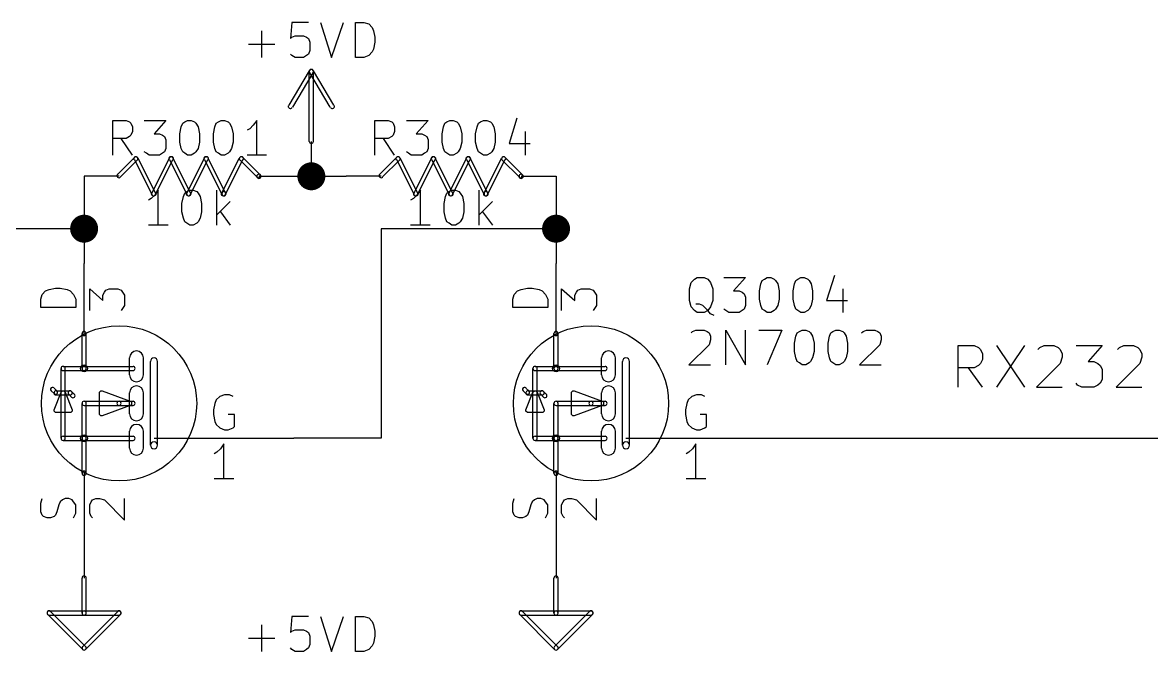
# Model space of a CAD drawing. Extents: x 10 to 287, y -200 to -10.
# Drawn here: x 35.86 to 76.87, y -123.95 to -101.09 of the extents above; entities that cross this region are included whole.
import ezdxf

# ---------------------------------------------------------------- set-up
doc = ezdxf.new("R2010")
doc.units = 0
doc.header["$MEASUREMENT"] = 0

msp = doc.modelspace()

# ---------------------------------------------------------------- linework, layer by layer
at = {"layer": 'Brown 2'}
for p, q in [((69.85, -114.351), (69.85, -112.827)), ((69.85, -112.827), (70.4342, -112.827)), ((70.4342, -112.827), (70.5866, -112.903)), ((70.5866, -112.903), (70.6628, -112.979)), ((70.6628, -112.979), (70.739, -113.132)), ((70.739, -113.132), (70.739, -113.335)), ((71.247, -112.827), (72.263, -114.351)), ((72.263, -112.827), (71.247, -114.351)), ((72.7456, -112.979), (72.8218, -112.903)), ((72.8218, -112.903), (72.9742, -112.827)), ((72.9742, -112.827), (73.3298, -112.827)), ((73.3298, -112.827), (73.4822, -112.903)), ((73.4822, -112.903), (73.5584, -112.979)), ((73.5584, -112.979), (73.6346, -113.132)), ((73.6346, -113.132), (73.6346, -113.259)), ((74.1426, -112.827), (75.0824, -112.827)), ((75.0824, -112.827), (74.5744, -113.411)), ((75.6412, -112.979), (75.7174, -112.903)), ((75.7174, -112.903), (75.8698, -112.827)), ((75.8698, -112.827), (76.2254, -112.827)), ((76.2254, -112.827), (76.3778, -112.903)), ((76.3778, -112.903), (76.454, -112.979)), ((76.454, -112.979), (76.5302, -113.132)), ((76.5302, -113.132), (76.5302, -113.259)), ((70.5866, -113.563), (70.4342, -113.64)), ((70.6628, -113.487), (70.5866, -113.563)), ((70.739, -113.335), (70.6628, -113.487)), ((73.5584, -113.487), (72.6948, -114.351)), ((73.6346, -113.259), (73.5584, -113.487)), ((74.5744, -113.411), (74.7776, -113.411)), ((74.7776, -113.411), (74.93, -113.487)), ((74.93, -113.487), (75.0062, -113.563)), ((75.0062, -113.563), (75.0824, -113.69)), ((76.454, -113.487), (75.5904, -114.351)), ((76.5302, -113.259), (76.454, -113.487)), ((70.4342, -113.64), (69.85, -113.64)), ((70.739, -114.351), (70.231, -113.64)), ((75.0824, -113.69), (75.0824, -114.071)), ((72.6948, -114.351), (73.6346, -114.351)), ((74.1934, -114.275), (74.1426, -114.198)), ((74.3458, -114.351), (74.1934, -114.275)), ((74.7776, -114.351), (74.3458, -114.351)), ((74.93, -114.275), (74.7776, -114.351)), ((75.0062, -114.198), (74.93, -114.275)), ((75.0824, -114.071), (75.0062, -114.198)), ((75.5904, -114.351), (76.5302, -114.351))]:
    msp.add_line(p, q, dxfattribs=at)
at = {"layer": 'Cyan 2'}
for p, q in [((45.6438, -101.092), (45.593, -101.676)), ((46.2534, -101.092), (45.6438, -101.092)), ((46.6852, -101.092), (47.0916, -102.362)), ((47.0916, -102.362), (47.5234, -101.092)), ((47.9552, -102.362), (47.9552, -101.092)), ((47.9552, -101.092), (48.26, -101.092)), ((48.26, -101.092), (48.4378, -101.143)), ((48.4378, -101.143), (48.5648, -101.27)), ((48.5648, -101.27), (48.6156, -101.397)), ((44.5516, -102.362), (44.5516, -101.397)), ((45.593, -101.676), (45.6438, -101.625)), ((45.6438, -101.625), (45.7708, -101.575)), ((45.7708, -101.575), (46.0756, -101.575)), ((46.0756, -101.575), (46.1772, -101.625)), ((46.1772, -101.625), (46.2534, -101.676)), ((46.2534, -101.676), (46.3042, -101.803)), ((48.6156, -101.397), (48.6664, -101.625)), ((48.6664, -101.625), (48.6664, -101.803)), ((44.069, -101.879), (45.0342, -101.879)), ((46.3042, -102.108), (46.2534, -102.235)), ((46.3042, -101.803), (46.3042, -102.108)), ((48.6156, -102.057), (48.5648, -102.159)), ((48.6664, -101.803), (48.6156, -102.057)), ((45.6438, -102.286), (45.593, -102.235)), ((45.7708, -102.362), (45.6438, -102.286)), ((46.0756, -102.362), (45.7708, -102.362)), ((46.1772, -102.286), (46.0756, -102.362)), ((46.2534, -102.235), (46.1772, -102.286)), ((48.26, -102.362), (47.9552, -102.362)), ((48.4378, -102.286), (48.26, -102.362)), ((48.5648, -102.159), (48.4378, -102.286)), ((39.1414, -105.918), (39.1414, -104.648)), ((39.1414, -104.648), (39.624, -104.648)), ((39.624, -104.648), (39.751, -104.699)), ((39.751, -104.699), (39.8018, -104.75)), ((39.8018, -104.75), (39.8526, -104.877)), ((39.8526, -104.877), (39.8526, -105.054)), ((40.2844, -104.648), (41.0718, -104.648)), ((41.0718, -104.648), (40.64, -105.131)), ((41.5798, -105.131), (41.6306, -104.877)), ((41.6306, -104.877), (41.6814, -104.75)), ((41.6814, -104.75), (41.7576, -104.699)), ((41.7576, -104.699), (41.8592, -104.648)), ((41.8592, -104.648), (41.9862, -104.648)), ((41.9862, -104.648), (42.1132, -104.699)), ((42.1132, -104.699), (42.164, -104.75)), ((42.164, -104.75), (42.2402, -104.877)), ((42.2402, -104.877), (42.291, -105.131)), ((42.799, -105.131), (42.8498, -104.877)), ((42.8498, -104.877), (42.9006, -104.75)), ((42.9006, -104.75), (42.9768, -104.699)), ((42.9768, -104.699), (43.0784, -104.648)), ((43.0784, -104.648), (43.2054, -104.648)), ((43.2054, -104.648), (43.3324, -104.699)), ((43.3324, -104.699), (43.3832, -104.75)), ((43.3832, -104.75), (43.4594, -104.877)), ((43.4594, -104.877), (43.5102, -105.131)), ((44.1198, -104.953), (44.0182, -105.004)), ((44.2468, -104.826), (44.1198, -104.953)), ((44.3738, -104.648), (44.2468, -104.826)), ((44.3738, -105.918), (44.3738, -104.648)), ((48.6664, -105.918), (48.6664, -104.648)), ((48.6664, -104.648), (49.149, -104.648)), ((49.149, -104.648), (49.276, -104.699)), ((49.276, -104.699), (49.3268, -104.75)), ((49.3268, -104.75), (49.3776, -104.877)), ((49.3776, -104.877), (49.3776, -105.054)), ((49.8094, -104.648), (50.5968, -104.648)), ((50.5968, -104.648), (50.165, -105.131)), ((51.1048, -105.131), (51.1556, -104.877)), ((51.1556, -104.877), (51.2064, -104.75)), ((51.2064, -104.75), (51.2826, -104.699)), ((51.2826, -104.699), (51.3842, -104.648)), ((51.3842, -104.648), (51.5112, -104.648)), ((51.5112, -104.648), (51.6382, -104.699)), ((51.6382, -104.699), (51.689, -104.75)), ((51.689, -104.75), (51.7652, -104.877)), ((51.7652, -104.877), (51.816, -105.131)), ((52.324, -105.131), (52.3748, -104.877)), ((52.3748, -104.877), (52.4256, -104.75)), ((52.4256, -104.75), (52.5018, -104.699)), ((52.5018, -104.699), (52.6034, -104.648)), ((52.6034, -104.648), (52.7304, -104.648)), ((52.7304, -104.648), (52.8574, -104.699)), ((52.8574, -104.699), (52.9082, -104.75)), ((52.9082, -104.75), (52.9844, -104.877)), ((52.9844, -104.877), (53.0352, -105.131)), ((53.8226, -104.572), (53.5432, -105.486)), ((39.624, -105.308), (39.1414, -105.308)), ((39.8526, -105.918), (39.4462, -105.308)), ((39.751, -105.232), (39.624, -105.308)), ((39.8018, -105.181), (39.751, -105.232)), ((39.8526, -105.054), (39.8018, -105.181)), ((40.64, -105.131), (40.8432, -105.131)), ((40.8432, -105.131), (40.9448, -105.181)), ((40.9448, -105.181), (41.021, -105.232)), ((41.021, -105.232), (41.0718, -105.359)), ((41.0718, -105.359), (41.0718, -105.664)), ((41.5798, -105.435), (41.5798, -105.131)), ((42.291, -105.131), (42.291, -105.435)), ((42.799, -105.435), (42.799, -105.131)), ((43.5102, -105.131), (43.5102, -105.435)), ((49.149, -105.308), (48.6664, -105.308)), ((49.3776, -105.918), (48.9712, -105.308)), ((49.276, -105.232), (49.149, -105.308)), ((49.3268, -105.181), (49.276, -105.232)), ((49.3776, -105.054), (49.3268, -105.181)), ((50.165, -105.131), (50.3682, -105.131)), ((50.3682, -105.131), (50.4698, -105.181)), ((50.4698, -105.181), (50.546, -105.232)), ((50.546, -105.232), (50.5968, -105.359)), ((50.5968, -105.359), (50.5968, -105.664)), ((51.1048, -105.435), (51.1048, -105.131)), ((51.816, -105.131), (51.816, -105.435)), ((52.324, -105.435), (52.324, -105.131)), ((53.0352, -105.131), (53.0352, -105.435)), ((54.1274, -105.054), (54.1274, -105.918)), ((40.3606, -105.842), (40.2844, -105.791)), ((41.021, -105.791), (40.9448, -105.842)), ((41.0718, -105.664), (41.021, -105.791)), ((41.6306, -105.664), (41.5798, -105.435)), ((41.6814, -105.791), (41.6306, -105.664)), ((41.7576, -105.842), (41.6814, -105.791)), ((42.164, -105.791), (42.1132, -105.842)), ((42.2402, -105.664), (42.164, -105.791)), ((42.291, -105.435), (42.2402, -105.664)), ((42.8498, -105.664), (42.799, -105.435)), ((42.9006, -105.791), (42.8498, -105.664)), ((42.9768, -105.842), (42.9006, -105.791)), ((43.3832, -105.791), (43.3324, -105.842)), ((43.4594, -105.664), (43.3832, -105.791)), ((43.5102, -105.435), (43.4594, -105.664)), ((49.8856, -105.842), (49.8094, -105.791)), ((50.546, -105.791), (50.4698, -105.842)), ((50.5968, -105.664), (50.546, -105.791)), ((51.1556, -105.664), (51.1048, -105.435)), ((51.2064, -105.791), (51.1556, -105.664)), ((51.2826, -105.842), (51.2064, -105.791)), ((51.689, -105.791), (51.6382, -105.842)), ((51.7652, -105.664), (51.689, -105.791)), ((51.816, -105.435), (51.7652, -105.664)), ((52.3748, -105.664), (52.324, -105.435)), ((52.4256, -105.791), (52.3748, -105.664)), ((52.5018, -105.842), (52.4256, -105.791)), ((52.9082, -105.791), (52.8574, -105.842)), ((52.9844, -105.664), (52.9082, -105.791)), ((53.0352, -105.435), (52.9844, -105.664)), ((53.5432, -105.486), (54.3052, -105.486)), ((40.4622, -105.918), (40.3606, -105.842)), ((40.8432, -105.918), (40.4622, -105.918)), ((40.9448, -105.842), (40.8432, -105.918)), ((41.8592, -105.918), (41.7576, -105.842)), ((41.9862, -105.918), (41.8592, -105.918)), ((42.1132, -105.842), (41.9862, -105.918)), ((43.0784, -105.918), (42.9768, -105.842)), ((43.2054, -105.918), (43.0784, -105.918)), ((43.3324, -105.842), (43.2054, -105.918)), ((44.7294, -105.918), (44.0182, -105.918)), ((49.9872, -105.918), (49.8856, -105.842)), ((50.3682, -105.918), (49.9872, -105.918)), ((50.4698, -105.842), (50.3682, -105.918)), ((51.3842, -105.918), (51.2826, -105.842)), ((51.5112, -105.918), (51.3842, -105.918)), ((51.6382, -105.842), (51.5112, -105.918)), ((52.6034, -105.918), (52.5018, -105.842)), ((52.7304, -105.918), (52.6034, -105.918)), ((52.8574, -105.842), (52.7304, -105.918)), ((40.6654, -107.366), (40.5384, -107.493)), ((40.7924, -107.188), (40.6654, -107.366)), ((40.7924, -108.458), (40.7924, -107.188)), ((41.656, -107.671), (41.7068, -107.417)), ((41.7068, -107.417), (41.7576, -107.29)), ((41.7576, -107.29), (41.8338, -107.239)), ((41.8338, -107.239), (41.9354, -107.188)), ((41.9354, -107.188), (42.0624, -107.188)), ((42.0624, -107.188), (42.1894, -107.239)), ((42.1894, -107.239), (42.2402, -107.29)), ((42.2402, -107.29), (42.3164, -107.417)), ((42.3164, -107.417), (42.3672, -107.671)), ((42.926, -108.458), (42.926, -107.188)), ((50.1904, -107.366), (50.0634, -107.493)), ((50.3174, -107.188), (50.1904, -107.366)), ((50.3174, -108.458), (50.3174, -107.188)), ((51.181, -107.671), (51.2318, -107.417)), ((51.2318, -107.417), (51.2826, -107.29)), ((51.2826, -107.29), (51.3588, -107.239)), ((51.3588, -107.239), (51.4604, -107.188)), ((51.4604, -107.188), (51.5874, -107.188)), ((51.5874, -107.188), (51.7144, -107.239)), ((51.7144, -107.239), (51.7652, -107.29)), ((51.7652, -107.29), (51.8414, -107.417)), ((51.8414, -107.417), (51.8922, -107.671)), ((52.451, -108.458), (52.451, -107.188)), ((40.5384, -107.493), (40.4368, -107.544)), ((41.656, -107.975), (41.656, -107.671)), ((42.3672, -107.671), (42.3672, -107.975)), ((43.4086, -107.594), (42.926, -108.077)), ((50.0634, -107.493), (49.9618, -107.544)), ((51.181, -107.975), (51.181, -107.671)), ((51.8922, -107.671), (51.8922, -107.975)), ((52.9336, -107.594), (52.451, -108.077)), ((41.7068, -108.204), (41.656, -107.975)), ((41.7576, -108.331), (41.7068, -108.204)), ((42.3164, -108.204), (42.2402, -108.331)), ((42.3672, -107.975), (42.3164, -108.204)), ((43.053, -107.975), (43.4086, -108.458)), ((51.2318, -108.204), (51.181, -107.975)), ((51.2826, -108.331), (51.2318, -108.204)), ((51.8414, -108.204), (51.7652, -108.331)), ((51.8922, -107.975), (51.8414, -108.204)), ((52.578, -107.975), (52.9336, -108.458)), ((41.148, -108.458), (40.4368, -108.458)), ((41.8338, -108.382), (41.7576, -108.331)), ((41.9354, -108.458), (41.8338, -108.382)), ((42.0624, -108.458), (41.9354, -108.458)), ((42.1894, -108.382), (42.0624, -108.458)), ((42.2402, -108.331), (42.1894, -108.382)), ((50.673, -108.458), (49.9618, -108.458)), ((51.3588, -108.382), (51.2826, -108.331)), ((51.4604, -108.458), (51.3588, -108.382)), ((51.5874, -108.458), (51.4604, -108.458)), ((51.7144, -108.382), (51.5874, -108.458)), ((51.7652, -108.331), (51.7144, -108.382)), ((65.3542, -110.287), (65.0748, -111.201)), ((60.0964, -110.769), (60.1472, -110.541)), ((60.1472, -110.541), (60.2742, -110.414)), ((60.2742, -110.414), (60.3758, -110.363)), ((60.3758, -110.363), (60.6298, -110.363)), ((60.6298, -110.363), (60.7568, -110.414)), ((60.7568, -110.414), (60.8584, -110.541)), ((60.8584, -110.541), (60.9346, -110.769)), ((61.341, -110.363), (62.1284, -110.363)), ((62.1284, -110.363), (61.6966, -110.846)), ((62.6364, -110.846), (62.6872, -110.592)), ((62.6872, -110.592), (62.738, -110.465)), ((62.738, -110.465), (62.8142, -110.414)), ((62.8142, -110.414), (62.9158, -110.363)), ((62.9158, -110.363), (63.0428, -110.363)), ((63.0428, -110.363), (63.1698, -110.414)), ((63.1698, -110.414), (63.2206, -110.465)), ((63.2206, -110.465), (63.2968, -110.592)), ((63.2968, -110.592), (63.3476, -110.846)), ((63.8556, -110.846), (63.9064, -110.592)), ((63.9064, -110.592), (63.9572, -110.465)), ((63.9572, -110.465), (64.0334, -110.414)), ((64.0334, -110.414), (64.135, -110.363)), ((64.135, -110.363), (64.262, -110.363)), ((64.262, -110.363), (64.389, -110.414)), ((64.389, -110.414), (64.4398, -110.465)), ((64.4398, -110.465), (64.516, -110.592)), ((64.516, -110.592), (64.5668, -110.846)), ((36.5252, -111.15), (36.576, -110.973)), ((36.576, -110.973), (36.703, -110.846)), ((36.703, -110.846), (36.83, -110.795)), ((36.83, -110.795), (37.0586, -110.744)), ((37.0586, -110.744), (37.2364, -110.744)), ((37.2364, -110.744), (37.4904, -110.795)), ((37.4904, -110.795), (37.592, -110.846)), ((37.592, -110.846), (37.719, -110.973)), ((37.719, -110.973), (37.7952, -111.15)), ((53.6702, -111.15), (53.721, -110.973)), ((53.721, -110.973), (53.848, -110.846)), ((53.848, -110.846), (53.975, -110.795)), ((53.975, -110.795), (54.2036, -110.744)), ((54.2036, -110.744), (54.3814, -110.744)), ((54.3814, -110.744), (54.6354, -110.795)), ((54.6354, -110.795), (54.737, -110.846)), ((54.737, -110.846), (54.864, -110.973)), ((54.864, -110.973), (54.9402, -111.15)), ((60.0964, -111.201), (60.0964, -110.769)), ((60.9346, -110.769), (60.9346, -111.201)), ((61.6966, -110.846), (61.8998, -110.846)), ((61.8998, -110.846), (62.0014, -110.896)), ((62.0014, -110.896), (62.0776, -110.947)), ((62.0776, -110.947), (62.1284, -111.074)), ((62.1284, -111.074), (62.1284, -111.379)), ((62.6364, -111.15), (62.6364, -110.846)), ((63.3476, -110.846), (63.3476, -111.15)), ((63.8556, -111.15), (63.8556, -110.846)), ((64.5668, -110.846), (64.5668, -111.15)), ((65.659, -110.769), (65.659, -111.633)), ((36.5252, -111.455), (36.5252, -111.15)), ((37.7952, -111.455), (36.5252, -111.455)), ((37.7952, -111.15), (37.7952, -111.455)), ((53.6702, -111.455), (53.6702, -111.15)), ((54.9402, -111.455), (53.6702, -111.455)), ((54.9402, -111.15), (54.9402, -111.455)), ((60.1472, -111.43), (60.0964, -111.201)), ((60.2742, -111.557), (60.1472, -111.43)), ((60.452, -111.328), (60.325, -111.328)), ((60.579, -111.379), (60.452, -111.328)), ((60.7568, -111.557), (60.579, -111.379)), ((60.8584, -111.43), (60.7568, -111.557)), ((60.9346, -111.201), (60.8584, -111.43)), ((61.4172, -111.557), (61.341, -111.506)), ((62.0776, -111.506), (62.0014, -111.557)), ((62.1284, -111.379), (62.0776, -111.506)), ((62.6872, -111.379), (62.6364, -111.15)), ((62.738, -111.506), (62.6872, -111.379)), ((62.8142, -111.557), (62.738, -111.506)), ((63.2206, -111.506), (63.1698, -111.557)), ((63.2968, -111.379), (63.2206, -111.506)), ((63.3476, -111.15), (63.2968, -111.379)), ((63.9064, -111.379), (63.8556, -111.15)), ((63.9572, -111.506), (63.9064, -111.379)), ((64.0334, -111.557), (63.9572, -111.506)), ((64.4398, -111.506), (64.389, -111.557)), ((64.516, -111.379), (64.4398, -111.506)), ((64.5668, -111.15), (64.516, -111.379)), ((65.0748, -111.201), (65.8368, -111.201)), ((60.3758, -111.633), (60.2742, -111.557)), ((60.6298, -111.633), (60.3758, -111.633)), ((60.7568, -111.557), (60.6298, -111.633)), ((60.8584, -111.684), (60.7568, -111.557)), ((60.9854, -111.735), (60.8584, -111.684)), ((61.5188, -111.633), (61.4172, -111.557)), ((61.8998, -111.633), (61.5188, -111.633)), ((62.0014, -111.557), (61.8998, -111.633)), ((62.9158, -111.633), (62.8142, -111.557)), ((63.0428, -111.633), (62.9158, -111.633)), ((63.1698, -111.557), (63.0428, -111.633)), ((64.135, -111.633), (64.0334, -111.557)), ((64.262, -111.633), (64.135, -111.633)), ((64.389, -111.557), (64.262, -111.633)), ((60.1472, -112.37), (60.198, -112.319)), ((60.198, -112.319), (60.325, -112.268)), ((60.325, -112.268), (60.6298, -112.268)), ((60.6298, -112.268), (60.7314, -112.319)), ((60.7314, -112.319), (60.8076, -112.37)), ((61.4172, -113.538), (61.4172, -112.268)), ((61.4172, -112.268), (62.1284, -113.538)), ((62.1284, -113.538), (62.1284, -112.268)), ((62.611, -112.268), (63.4492, -112.268)), ((63.4492, -112.268), (62.9158, -113.538)), ((64.008, -112.37), (64.0842, -112.319)), ((64.0842, -112.319), (64.1858, -112.268)), ((64.1858, -112.268), (64.3128, -112.268)), ((64.3128, -112.268), (64.4398, -112.319)), ((64.4398, -112.319), (64.4906, -112.37)), ((65.2272, -112.37), (65.3034, -112.319)), ((65.3034, -112.319), (65.405, -112.268)), ((65.405, -112.268), (65.532, -112.268)), ((65.532, -112.268), (65.659, -112.319)), ((65.659, -112.319), (65.7098, -112.37)), ((66.3448, -112.37), (66.3956, -112.319)), ((66.3956, -112.319), (66.5226, -112.268)), ((66.5226, -112.268), (66.8274, -112.268)), ((66.8274, -112.268), (66.929, -112.319)), ((66.929, -112.319), (67.0052, -112.37)), ((60.8076, -112.37), (60.8584, -112.497)), ((60.8584, -112.624), (60.8076, -112.801)), ((60.8584, -112.497), (60.8584, -112.624)), ((63.9064, -112.751), (63.9572, -112.497)), ((63.9064, -113.055), (63.9064, -112.751)), ((63.9572, -112.497), (64.008, -112.37)), ((64.4906, -112.37), (64.5668, -112.497)), ((64.5668, -112.497), (64.6176, -112.751)), ((64.6176, -112.751), (64.6176, -113.055)), ((65.1256, -112.751), (65.1764, -112.497)), ((65.1256, -113.055), (65.1256, -112.751)), ((65.1764, -112.497), (65.2272, -112.37)), ((65.7098, -112.37), (65.786, -112.497)), ((65.786, -112.497), (65.8368, -112.751)), ((65.8368, -112.751), (65.8368, -113.055)), ((67.0052, -112.37), (67.056, -112.497)), ((67.056, -112.624), (67.0052, -112.801)), ((67.056, -112.497), (67.056, -112.624)), ((60.8076, -112.801), (60.071, -113.538)), ((63.9572, -113.284), (63.9064, -113.055)), ((64.6176, -113.055), (64.5668, -113.284)), ((65.1764, -113.284), (65.1256, -113.055)), ((65.8368, -113.055), (65.786, -113.284)), ((67.0052, -112.801), (66.2686, -113.538)), ((60.071, -113.538), (60.8584, -113.538)), ((64.008, -113.411), (63.9572, -113.284)), ((64.0842, -113.462), (64.008, -113.411)), ((64.1858, -113.538), (64.0842, -113.462)), ((64.3128, -113.538), (64.1858, -113.538)), ((64.4398, -113.462), (64.3128, -113.538)), ((64.4906, -113.411), (64.4398, -113.462)), ((64.5668, -113.284), (64.4906, -113.411)), ((65.2272, -113.411), (65.1764, -113.284)), ((65.3034, -113.462), (65.2272, -113.411)), ((65.405, -113.538), (65.3034, -113.462)), ((65.532, -113.538), (65.405, -113.538)), ((65.659, -113.462), (65.532, -113.538)), ((65.7098, -113.411), (65.659, -113.462)), ((65.786, -113.284), (65.7098, -113.411)), ((66.2686, -113.538), (67.056, -113.538)), ((42.9006, -114.808), (42.8498, -114.935)), ((43.0276, -114.681), (42.9006, -114.808)), ((43.2054, -114.63), (43.0276, -114.681)), ((43.3832, -114.63), (43.2054, -114.63)), ((43.5102, -114.681), (43.3832, -114.63)), ((60.0456, -114.808), (59.9948, -114.935)), ((60.1726, -114.681), (60.0456, -114.808)), ((60.3504, -114.63), (60.1726, -114.681)), ((60.5282, -114.63), (60.3504, -114.63)), ((60.6552, -114.681), (60.5282, -114.63)), ((42.8498, -114.935), (42.799, -115.164)), ((42.799, -115.164), (42.799, -115.341)), ((59.9948, -114.935), (59.944, -115.164)), ((59.944, -115.164), (59.944, -115.341)), ((42.799, -115.341), (42.8498, -115.595)), ((42.8498, -115.595), (42.9006, -115.697)), ((43.561, -115.341), (43.3324, -115.341)), ((43.561, -115.773), (43.561, -115.341)), ((59.944, -115.341), (59.9948, -115.595)), ((59.9948, -115.595), (60.0456, -115.697)), ((60.706, -115.341), (60.4774, -115.341)), ((60.706, -115.773), (60.706, -115.341)), ((42.9006, -115.697), (43.0276, -115.824)), ((43.0276, -115.824), (43.2054, -115.9)), ((43.2054, -115.9), (43.3324, -115.9)), ((43.3324, -115.9), (43.5102, -115.824)), ((43.5102, -115.824), (43.561, -115.773)), ((60.0456, -115.697), (60.1726, -115.824)), ((60.1726, -115.824), (60.3504, -115.9)), ((60.3504, -115.9), (60.4774, -115.9)), ((60.4774, -115.9), (60.6552, -115.824)), ((60.6552, -115.824), (60.706, -115.773)), ((36.5252, -118.567), (36.576, -118.389)), ((37.3126, -118.44), (37.2364, -118.516)), ((37.4142, -118.389), (37.3126, -118.44)), ((37.5412, -118.389), (37.4142, -118.389)), ((37.6682, -118.44), (37.5412, -118.389)), ((37.719, -118.516), (37.6682, -118.44)), ((53.6702, -118.567), (53.721, -118.389)), ((54.4576, -118.44), (54.3814, -118.516)), ((54.5592, -118.389), (54.4576, -118.44)), ((54.6862, -118.389), (54.5592, -118.389)), ((54.8132, -118.44), (54.6862, -118.389)), ((54.864, -118.516), (54.8132, -118.44)), ((36.5252, -118.872), (36.5252, -118.567)), ((36.576, -118.999), (36.5252, -118.872)), ((37.1094, -118.872), (37.0586, -118.999)), ((37.1856, -118.618), (37.1094, -118.872)), ((37.2364, -118.516), (37.1856, -118.618)), ((37.7952, -118.618), (37.719, -118.516)), ((37.719, -119.101), (37.7952, -118.923)), ((37.7952, -118.923), (37.7952, -118.618)), ((53.6702, -118.872), (53.6702, -118.567)), ((53.721, -118.999), (53.6702, -118.872)), ((54.2544, -118.872), (54.2036, -118.999)), ((54.3306, -118.618), (54.2544, -118.872)), ((54.3814, -118.516), (54.3306, -118.618)), ((54.9402, -118.618), (54.864, -118.516)), ((54.864, -119.101), (54.9402, -118.923)), ((54.9402, -118.923), (54.9402, -118.618)), ((36.6268, -119.05), (36.576, -118.999)), ((36.7538, -119.101), (36.6268, -119.05)), ((36.8808, -119.101), (36.7538, -119.101)), ((37.0078, -119.05), (36.8808, -119.101)), ((37.0586, -118.999), (37.0078, -119.05)), ((53.7718, -119.05), (53.721, -118.999)), ((53.8988, -119.101), (53.7718, -119.05)), ((54.0258, -119.101), (53.8988, -119.101)), ((54.1528, -119.05), (54.0258, -119.101)), ((54.2036, -118.999), (54.1528, -119.05)), ((44.5516, -123.952), (44.5516, -122.987)), ((45.6438, -122.682), (45.593, -123.266)), ((46.2534, -122.682), (45.6438, -122.682)), ((46.6852, -122.682), (47.0916, -123.952)), ((47.0916, -123.952), (47.5234, -122.682)), ((47.9552, -123.952), (47.9552, -122.682)), ((47.9552, -122.682), (48.26, -122.682)), ((48.26, -122.682), (48.4378, -122.733)), ((48.4378, -122.733), (48.5648, -122.86)), ((48.5648, -122.86), (48.6156, -122.987)), ((48.6156, -122.987), (48.6664, -123.215)), ((45.593, -123.266), (45.6438, -123.215)), ((45.6438, -123.215), (45.7708, -123.165)), ((45.7708, -123.165), (46.0756, -123.165)), ((46.0756, -123.165), (46.1772, -123.215)), ((46.1772, -123.215), (46.2534, -123.266)), ((46.2534, -123.266), (46.3042, -123.393)), ((46.3042, -123.393), (46.3042, -123.698)), ((48.6664, -123.393), (48.6156, -123.647)), ((48.6664, -123.215), (48.6664, -123.393)), ((44.069, -123.469), (45.0342, -123.469)), ((45.6438, -123.876), (45.593, -123.825)), ((46.2534, -123.825), (46.1772, -123.876)), ((46.3042, -123.698), (46.2534, -123.825)), ((48.5648, -123.749), (48.4378, -123.876)), ((48.6156, -123.647), (48.5648, -123.749)), ((45.7708, -123.952), (45.6438, -123.876)), ((46.0756, -123.952), (45.7708, -123.952)), ((46.1772, -123.876), (46.0756, -123.952)), ((48.26, -123.952), (47.9552, -123.952)), ((48.4378, -123.876), (48.26, -123.952))]:
    msp.add_line(p, q, dxfattribs=at)
at = {"layer": 'Green 2'}
for p, q in [((46.355, -106.68), (46.355, -105.41)), ((38.1, -106.68), (38.1, -109.855)), ((45.72, -106.68), (47.625, -106.68)), ((55.245, -106.68), (55.245, -109.855)), ((38.1, -108.585), (33.02, -108.585)), ((55.245, -108.585), (48.895, -108.585)), ((48.895, -108.585), (48.895, -116.205)), ((48.895, -116.205), (45.72, -116.205)), ((62.865, -116.205), (104.14, -116.205)), ((38.1, -120.015), (38.1, -121.285)), ((55.245, -120.015), (55.245, -121.285))]:
    msp.add_line(p, q, dxfattribs=at)
at = {"layer": 'Green 2', "const_width": 0.508}
for points in [[(46.101, -106.68, 1), (46.609, -106.68, 1)], [(37.846, -108.585, 1), (38.354, -108.585, 1)], [(54.991, -108.585, 1), (55.499, -108.585, 1)]]:
    msp.add_lwpolyline(points, format="xyb", close=True, dxfattribs=at)
at = {"layer": 'Red 2'}
for p, q in [((46.2788, -102.845), (45.5422, -104.089)), ((46.4058, -102.921), (45.6692, -104.165)), ((46.2788, -105.41), (46.2788, -102.87)), ((47.0408, -104.165), (46.3042, -102.921)), ((47.1678, -104.089), (46.4312, -102.845)), ((46.4312, -105.41), (46.4312, -102.87)), ((39.3192, -106.604), (39.9288, -105.994)), ((39.4208, -106.705), (40.0304, -106.096)), ((39.9288, -106.07), (40.5638, -107.34)), ((40.0558, -106.02), (40.6908, -107.29)), ((40.5638, -107.29), (41.1988, -106.02)), ((40.6908, -107.34), (41.3258, -106.07)), ((41.1988, -106.07), (41.8338, -107.34)), ((41.3258, -106.02), (41.9608, -107.29)), ((41.8338, -107.29), (42.4688, -106.02)), ((41.9608, -107.34), (42.5958, -106.07)), ((42.4688, -106.07), (43.1038, -107.34)), ((42.5958, -106.02), (43.2308, -107.29)), ((43.1038, -107.29), (43.7388, -106.02)), ((43.2308, -107.34), (43.8658, -106.07)), ((43.7642, -106.096), (44.3738, -106.705)), ((43.8658, -105.994), (44.4754, -106.604)), ((48.8442, -106.604), (49.4538, -105.994)), ((48.9458, -106.705), (49.5554, -106.096)), ((49.4538, -106.07), (50.0888, -107.34)), ((49.5808, -106.02), (50.2158, -107.29)), ((50.0888, -107.29), (50.7238, -106.02)), ((50.2158, -107.34), (50.8508, -106.07)), ((50.7238, -106.07), (51.3588, -107.34)), ((50.8508, -106.02), (51.4858, -107.29)), ((51.3588, -107.29), (51.9938, -106.02)), ((51.4858, -107.34), (52.1208, -106.07)), ((51.9938, -106.07), (52.6288, -107.34)), ((52.1208, -106.02), (52.7558, -107.29)), ((52.6288, -107.29), (53.2638, -106.02)), ((52.7558, -107.34), (53.3908, -106.07)), ((53.2892, -106.096), (53.8988, -106.705)), ((53.3908, -105.994), (54.0004, -106.604)), ((39.37, -106.68), (38.1, -106.68)), ((44.45, -106.68), (45.72, -106.68)), ((48.895, -106.68), (47.625, -106.68)), ((53.975, -106.68), (55.245, -106.68)), ((38.1, -112.395), (38.1, -109.855)), ((55.245, -112.395), (55.245, -109.855)), ((38.3032, -111.557), (38.3032, -110.769)), ((38.3032, -110.769), (38.7858, -111.201)), ((38.7858, -110.998), (38.8366, -110.896)), ((38.7858, -111.201), (38.7858, -110.998)), ((38.8366, -110.896), (38.8874, -110.82)), ((38.8874, -110.82), (39.0144, -110.769)), ((39.0144, -110.769), (39.3192, -110.769)), ((39.3192, -110.769), (39.4462, -110.82)), ((39.4462, -110.82), (39.497, -110.896)), ((39.497, -110.896), (39.5732, -110.998)), ((39.5732, -110.998), (39.5732, -111.379)), ((55.4482, -111.557), (55.4482, -110.769)), ((55.4482, -110.769), (55.9308, -111.201)), ((55.9308, -110.998), (55.9816, -110.896)), ((55.9308, -111.201), (55.9308, -110.998)), ((55.9816, -110.896), (56.0324, -110.82)), ((56.0324, -110.82), (56.1594, -110.769)), ((56.1594, -110.769), (56.4642, -110.769)), ((56.4642, -110.769), (56.5912, -110.82)), ((56.5912, -110.82), (56.642, -110.896)), ((56.642, -110.896), (56.7182, -110.998)), ((56.7182, -110.998), (56.7182, -111.379)), ((39.497, -111.481), (39.4462, -111.557)), ((39.5732, -111.379), (39.497, -111.481)), ((56.642, -111.481), (56.5912, -111.557)), ((56.7182, -111.379), (56.642, -111.481)), ((38.0238, -113.665), (38.0238, -112.395)), ((38.1762, -113.665), (38.1762, -112.395)), ((55.1688, -113.665), (55.1688, -112.395)), ((55.3212, -113.665), (55.3212, -112.395)), ((37.338, -113.589), (38.1, -113.589)), ((38.1, -113.589), (39.878, -113.589)), ((39.751, -113.894), (39.751, -113.284)), ((40.259, -113.894), (40.259, -113.284)), ((40.513, -116.459), (40.513, -113.411)), ((40.767, -116.459), (40.767, -113.411)), ((54.483, -113.589), (55.245, -113.589)), ((55.245, -113.589), (57.023, -113.589)), ((56.896, -113.894), (56.896, -113.284)), ((57.404, -113.894), (57.404, -113.284)), ((57.658, -116.459), (57.658, -113.411)), ((57.912, -116.459), (57.912, -113.411)), ((37.2618, -116.205), (37.2618, -113.665)), ((37.338, -113.741), (38.1, -113.741)), ((37.4142, -116.205), (37.4142, -113.665)), ((38.1, -113.741), (39.878, -113.741)), ((54.4068, -116.205), (54.4068, -113.665)), ((54.483, -113.741), (55.245, -113.741)), ((54.5592, -116.205), (54.5592, -113.665)), ((55.245, -113.741), (57.023, -113.741)), ((37.1094, -114.478), (37.0078, -114.376)), ((54.2544, -114.478), (54.1528, -114.376)), ((37.0078, -114.579), (36.9062, -114.478)), ((37.0078, -115.164), (37.2618, -114.529)), ((37.084, -114.478), (37.592, -114.478)), ((37.084, -114.63), (37.592, -114.63)), ((37.2618, -114.529), (37.3126, -114.478)), ((37.3126, -114.478), (37.3634, -114.478)), ((37.3634, -114.478), (37.4142, -114.529)), ((37.4142, -114.529), (37.6682, -115.164)), ((37.5412, -114.605), (37.6428, -114.706)), ((37.6428, -114.503), (37.7444, -114.605)), ((38.6588, -114.529), (38.7096, -114.478)), ((38.6588, -115.341), (38.6588, -114.529)), ((38.7096, -114.478), (38.7604, -114.478)), ((38.7604, -114.478), (39.7764, -114.859)), ((39.751, -115.316), (39.751, -114.554)), ((40.259, -115.316), (40.259, -114.554)), ((54.1528, -114.579), (54.0512, -114.478)), ((54.1528, -115.164), (54.4068, -114.529)), ((54.229, -114.478), (54.737, -114.478)), ((54.229, -114.63), (54.737, -114.63)), ((54.4068, -114.529), (54.4576, -114.478)), ((54.4576, -114.478), (54.5084, -114.478)), ((54.5084, -114.478), (54.5592, -114.529)), ((54.5592, -114.529), (54.8132, -115.164)), ((54.6862, -114.605), (54.7878, -114.706)), ((54.7878, -114.503), (54.8894, -114.605)), ((55.8038, -114.529), (55.8546, -114.478)), ((55.8038, -115.341), (55.8038, -114.529)), ((55.8546, -114.478), (55.9054, -114.478)), ((55.9054, -114.478), (56.9214, -114.859)), ((56.896, -115.316), (56.896, -114.554)), ((57.404, -115.316), (57.404, -114.554)), ((37.0078, -115.214), (37.0078, -115.164)), ((37.0586, -115.265), (37.0078, -115.214)), ((37.6682, -115.214), (37.6174, -115.265)), ((37.6682, -115.164), (37.6682, -115.214)), ((38.0238, -116.205), (38.0238, -114.935)), ((38.1, -114.859), (39.37, -114.859)), ((38.1, -115.011), (39.37, -115.011)), ((38.1762, -116.205), (38.1762, -114.935)), ((39.7764, -115.011), (38.7604, -115.392)), ((39.37, -114.859), (39.878, -114.859)), ((39.37, -115.011), (39.878, -115.011)), ((39.7764, -114.859), (39.8272, -114.884)), ((39.8272, -114.986), (39.7764, -115.011)), ((39.8272, -114.884), (39.8272, -114.986)), ((54.1528, -115.214), (54.1528, -115.164)), ((54.2036, -115.265), (54.1528, -115.214)), ((54.8132, -115.214), (54.7624, -115.265)), ((54.8132, -115.164), (54.8132, -115.214)), ((55.1688, -116.205), (55.1688, -114.935)), ((55.245, -114.859), (56.515, -114.859)), ((55.245, -115.011), (56.515, -115.011)), ((55.3212, -116.205), (55.3212, -114.935)), ((56.9214, -115.011), (55.9054, -115.392)), ((56.515, -114.859), (57.023, -114.859)), ((56.515, -115.011), (57.023, -115.011)), ((56.9214, -114.859), (56.9722, -114.884)), ((56.9722, -114.986), (56.9214, -115.011)), ((56.9722, -114.884), (56.9722, -114.986)), ((37.6174, -115.265), (37.0586, -115.265)), ((38.7096, -115.392), (38.6588, -115.341)), ((38.7604, -115.392), (38.7096, -115.392)), ((54.7624, -115.265), (54.2036, -115.265)), ((55.8546, -115.392), (55.8038, -115.341)), ((55.9054, -115.392), (55.8546, -115.392)), ((39.751, -116.561), (39.751, -115.951)), ((40.259, -116.561), (40.259, -115.951)), ((56.896, -116.561), (56.896, -115.951)), ((57.404, -116.561), (57.404, -115.951)), ((37.338, -116.129), (38.1, -116.129)), ((37.338, -116.281), (38.1, -116.281)), ((38.0238, -117.475), (38.0238, -116.205)), ((38.1, -116.129), (39.878, -116.129)), ((38.1, -116.281), (39.878, -116.281)), ((38.1762, -117.475), (38.1762, -116.205)), ((40.64, -116.205), (45.72, -116.205)), ((43.18, -116.408), (43.053, -116.586)), ((43.18, -117.678), (43.18, -116.408)), ((54.483, -116.129), (55.245, -116.129)), ((54.483, -116.281), (55.245, -116.281)), ((55.1688, -117.475), (55.1688, -116.205)), ((55.245, -116.129), (57.023, -116.129)), ((55.245, -116.281), (57.023, -116.281)), ((55.3212, -117.475), (55.3212, -116.205)), ((57.785, -116.205), (62.865, -116.205)), ((60.325, -116.408), (60.198, -116.586)), ((60.325, -117.678), (60.325, -116.408)), ((42.926, -116.713), (42.8244, -116.764)), ((43.053, -116.586), (42.926, -116.713)), ((60.071, -116.713), (59.9694, -116.764)), ((60.198, -116.586), (60.071, -116.713)), ((38.1, -117.475), (38.1, -120.015)), ((43.5356, -117.678), (42.8244, -117.678)), ((55.245, -117.475), (55.245, -120.015)), ((60.6806, -117.678), (59.9694, -117.678)), ((38.354, -118.516), (38.4048, -118.44)), ((38.4048, -118.44), (38.5318, -118.389)), ((38.5318, -118.389), (38.6588, -118.389)), ((38.6588, -118.389), (38.8366, -118.44)), ((38.8366, -118.44), (39.5732, -119.177)), ((39.5732, -119.177), (39.5732, -118.389)), ((55.499, -118.516), (55.5498, -118.44)), ((55.5498, -118.44), (55.6768, -118.389)), ((55.6768, -118.389), (55.8038, -118.389)), ((55.8038, -118.389), (55.9816, -118.44)), ((55.9816, -118.44), (56.7182, -119.177)), ((56.7182, -119.177), (56.7182, -118.389)), ((38.3032, -118.618), (38.354, -118.516)), ((38.3032, -118.923), (38.3032, -118.618)), ((38.354, -119.05), (38.3032, -118.923)), ((55.4482, -118.618), (55.499, -118.516)), ((55.4482, -118.923), (55.4482, -118.618)), ((55.499, -119.05), (55.4482, -118.923)), ((38.4048, -119.101), (38.354, -119.05)), ((55.5498, -119.101), (55.499, -119.05)), ((38.0238, -122.555), (38.0238, -121.285)), ((38.1762, -122.555), (38.1762, -121.285)), ((55.1688, -122.555), (55.1688, -121.285)), ((55.3212, -122.555), (55.3212, -121.285)), ((38.0492, -123.876), (36.7792, -122.606)), ((36.83, -122.479), (38.1, -122.479)), ((38.1508, -123.774), (36.8808, -122.504)), ((39.3192, -122.504), (38.0492, -123.774)), ((38.1, -122.479), (39.37, -122.479)), ((39.4208, -122.606), (38.1508, -123.876)), ((55.1942, -123.876), (53.9242, -122.606)), ((53.975, -122.479), (55.245, -122.479)), ((55.2958, -123.774), (54.0258, -122.504)), ((56.4642, -122.504), (55.1942, -123.774)), ((55.245, -122.479), (56.515, -122.479)), ((56.5658, -122.606), (55.2958, -123.876)), ((36.83, -122.631), (38.1, -122.631)), ((38.1, -122.631), (39.37, -122.631)), ((53.975, -122.631), (55.245, -122.631)), ((55.245, -122.631), (56.515, -122.631))]:
    msp.add_line(p, q, dxfattribs=at)
for centre, radius in [((39.37, -114.935), 2.8194), ((56.515, -114.935), 2.8194), ((38.1, -113.665), 0.127), ((55.245, -113.665), 0.127), ((38.1, -116.205), 0.127), ((55.245, -116.205), 0.127)]:
    msp.add_circle(centre, radius, dxfattribs=at)
for centre, radius, start, end in [((46.355, -102.87), 0.0762, 390.964, 570.964), ((46.355, -102.87), 0.0762, 360, 540), ((46.355, -102.87), 0.0762, 329.036, 509.036), ((45.593, -104.14), 0.0762, 509.036, 689.036), ((47.117, -104.14), 0.0762, 210.964, 390.964), ((46.355, -105.41), 0.0762, 180, 360), ((39.9796, -106.045), 0.0762, 26.5651, 206.565), ((39.9796, -106.045), 0.0762, 315, 495), ((41.2496, -106.045), 0.0762, 26.5651, 206.565), ((41.275, -106.045), 0.0762, 333.435, 513.435), ((42.5196, -106.045), 0.0762, 26.5651, 206.565), ((42.545, -106.045), 0.0762, 333.435, 513.435), ((43.815, -106.045), 0.0762, 45, 225), ((43.815, -106.045), 0.0762, 333.435, 513.435), ((49.5046, -106.045), 0.0762, 26.5651, 206.565), ((49.5046, -106.045), 0.0762, 315, 495), ((50.7746, -106.045), 0.0762, 26.5651, 206.565), ((50.8, -106.045), 0.0762, 333.435, 513.435), ((52.0446, -106.045), 0.0762, 26.5651, 206.565), ((52.07, -106.045), 0.0762, 333.435, 513.435), ((53.34, -106.045), 0.0762, 45, 225), ((53.34, -106.045), 0.0762, 333.435, 513.435), ((39.37, -106.655), 0.0762, 135, 315), ((44.4246, -106.655), 0.0762, 225, 405), ((44.45, -106.68), 0.0762, 0, 180), ((48.895, -106.655), 0.0762, 135, 315), ((53.9496, -106.655), 0.0762, 225, 405), ((53.975, -106.68), 0.0762, 0, 180), ((44.45, -106.68), 0.0762, 180, 360), ((53.975, -106.68), 0.0762, 180, 360), ((40.6146, -107.315), 0.0762, 153.435, 333.435), ((40.64, -107.315), 0.0762, 206.565, 386.565), ((41.8846, -107.315), 0.0762, 153.435, 333.435), ((41.91, -107.315), 0.0762, 206.565, 386.565), ((43.1546, -107.315), 0.0762, 153.435, 333.435), ((43.18, -107.315), 0.0762, 0, 180), ((43.18, -107.315), 0.0762, 180, 360), ((43.18, -107.315), 0.0762, 206.565, 386.565), ((50.1396, -107.315), 0.0762, 153.435, 333.435), ((50.165, -107.315), 0.0762, 206.565, 386.565), ((51.4096, -107.315), 0.0762, 153.435, 333.435), ((51.435, -107.315), 0.0762, 206.565, 386.565), ((52.6796, -107.315), 0.0762, 153.435, 333.435), ((52.705, -107.315), 0.0762, 0, 180), ((52.705, -107.315), 0.0762, 180, 360), ((52.705, -107.315), 0.0762, 206.565, 386.565), ((38.1, -112.395), 0.0762, 360, 540), ((38.1, -112.395), 0.0762, 0, 180), ((55.245, -112.395), 0.0762, 360, 540), ((55.245, -112.395), 0.0762, 0, 180), ((38.1, -112.395), 0.0762, 180, 360), ((55.245, -112.395), 0.0762, 180, 360), ((40.005, -113.284), 0.254, 360, 540), ((57.15, -113.284), 0.254, 360, 540), ((37.338, -113.665), 0.0762, 90, 270), ((37.338, -113.665), 0.0762, 360, 540), ((38.1, -113.665), 0.0762, 90, 270), ((38.1, -113.665), 0.0762, 270, 450), ((39.878, -113.665), 0.0762, 270, 450), ((40.64, -113.411), 0.127, 360, 540), ((54.483, -113.665), 0.0762, 90, 270), ((54.483, -113.665), 0.0762, 360, 540), ((55.245, -113.665), 0.0762, 90, 270), ((55.245, -113.665), 0.0762, 270, 450), ((57.023, -113.665), 0.0762, 270, 450), ((57.785, -113.411), 0.127, 360, 540), ((38.1, -113.665), 0.0762, 180, 360), ((40.005, -113.894), 0.254, 180, 360), ((55.245, -113.665), 0.0762, 180, 360), ((57.15, -113.894), 0.254, 180, 360), ((36.957, -114.427), 0.0762, 405, 585), ((40.005, -114.554), 0.254, 360, 540), ((54.102, -114.427), 0.0762, 405, 585), ((57.15, -114.554), 0.254, 360, 540), ((37.0586, -114.529), 0.0762, 225, 405), ((37.084, -114.554), 0.0762, 90, 270), ((37.592, -114.554), 0.0762, 45, 225), ((37.592, -114.554), 0.0762, 270, 450), ((37.6936, -114.656), 0.0762, 225, 405), ((54.2036, -114.529), 0.0762, 225, 405), ((54.229, -114.554), 0.0762, 90, 270), ((54.737, -114.554), 0.0762, 45, 225), ((54.737, -114.554), 0.0762, 270, 450), ((54.8386, -114.656), 0.0762, 225, 405), ((38.1, -114.935), 0.0762, 90, 270), ((38.1, -114.935), 0.0762, 360, 540), ((39.37, -114.935), 0.0762, 90, 270), ((39.37, -114.935), 0.0762, 270, 450), ((39.878, -114.935), 0.0762, 270, 450), ((55.245, -114.935), 0.0762, 90, 270), ((55.245, -114.935), 0.0762, 360, 540), ((56.515, -114.935), 0.0762, 90, 270), ((56.515, -114.935), 0.0762, 270, 450), ((57.023, -114.935), 0.0762, 270, 450), ((40.005, -115.316), 0.254, 180, 360), ((57.15, -115.316), 0.254, 180, 360), ((40.005, -115.951), 0.254, 360, 540), ((57.15, -115.951), 0.254, 360, 540), ((37.338, -116.205), 0.0762, 90, 270), ((37.338, -116.205), 0.0762, 180, 360), ((38.1, -116.205), 0.0762, 90, 270), ((38.1, -116.205), 0.0762, 360, 540), ((38.1, -116.205), 0.0762, 0, 180), ((38.1, -116.205), 0.0762, 180, 360), ((38.1, -116.205), 0.0762, 180, 360), ((38.1, -116.205), 0.0762, 270, 450), ((39.878, -116.205), 0.0762, 270, 450), ((40.64, -116.459), 0.127, 0, 180), ((40.64, -116.459), 0.127, 180, 360), ((40.64, -116.459), 0.127, 180, 360), ((54.483, -116.205), 0.0762, 90, 270), ((54.483, -116.205), 0.0762, 180, 360), ((55.245, -116.205), 0.0762, 90, 270), ((55.245, -116.205), 0.0762, 360, 540), ((55.245, -116.205), 0.0762, 0, 180), ((55.245, -116.205), 0.0762, 180, 360), ((55.245, -116.205), 0.0762, 180, 360), ((55.245, -116.205), 0.0762, 270, 450), ((57.023, -116.205), 0.0762, 270, 450), ((57.785, -116.459), 0.127, 0, 180), ((57.785, -116.459), 0.127, 180, 360), ((57.785, -116.459), 0.127, 180, 360), ((40.005, -116.561), 0.254, 180, 360), ((57.15, -116.561), 0.254, 180, 360), ((38.1, -117.475), 0.0762, 0, 180), ((38.1, -117.475), 0.0762, 180, 360), ((38.1, -117.475), 0.0762, 180, 360), ((55.245, -117.475), 0.0762, 0, 180), ((55.245, -117.475), 0.0762, 180, 360), ((55.245, -117.475), 0.0762, 180, 360), ((38.1, -121.285), 0.0762, 360, 540), ((55.245, -121.285), 0.0762, 360, 540), ((36.83, -122.555), 0.0762, 405, 585), ((36.83, -122.555), 0.0762, 90, 270), ((38.1, -122.555), 0.0762, 90, 270), ((38.1, -122.555), 0.0762, 180, 360), ((38.1, -122.555), 0.0762, 270, 450), ((39.37, -122.555), 0.0762, 315, 495), ((39.37, -122.555), 0.0762, 270, 450), ((53.975, -122.555), 0.0762, 405, 585), ((53.975, -122.555), 0.0762, 90, 270), ((55.245, -122.555), 0.0762, 90, 270), ((55.245, -122.555), 0.0762, 180, 360), ((55.245, -122.555), 0.0762, 270, 450), ((56.515, -122.555), 0.0762, 315, 495), ((56.515, -122.555), 0.0762, 270, 450), ((38.1, -123.825), 0.0762, 495, 675), ((38.1, -123.825), 0.0762, 225, 405), ((55.245, -123.825), 0.0762, 495, 675), ((55.245, -123.825), 0.0762, 225, 405)]:
    msp.add_arc(centre, radius, start, end, dxfattribs=at)

doc.saveas('drawing.dxf')
